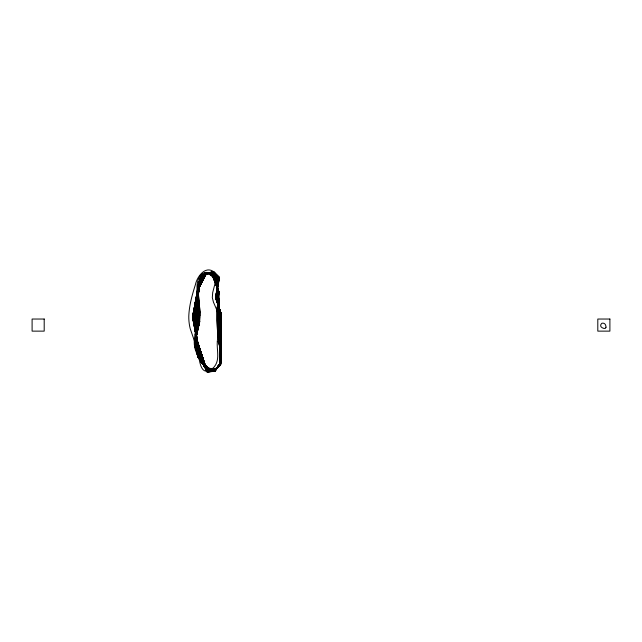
<?xml version="1.0" encoding="UTF-8"?>
<svg xmlns="http://www.w3.org/2000/svg" width="642" height="642" viewBox="0 0 642 642"><rect width="100%" height="100%" fill="white"/><g stroke="black" fill="none" stroke-linecap="round" stroke-linejoin="round"><path stroke-width="0.96" d="M215.094 370.859L207.502 371.638L205.849 369.88L197.664 341.977L192.953 317.292L197.511 290.401L205.625 274.078L213.072 272.128L218.649 277.44L215.993 295.609L221.482 316.281L221 362.513L221.049 314.018L215.784 298.257L218.786 277.456L213.208 272.112L205.737 274.03L197.543 290.369L192.833 317.276L196.821 339.626L207.141 372.111L214.821 371.253L220.848 362.858L221.426 314.291L215.84 298.289L219.516 277.488L213.979 271.991L206.379 273.789L197.8 290.16L192.456 317.156L196.861 339.658L207.366 371.846L215.006 371.004L221.041 362.385L219.997 311.482L216.21 295.545L218.095 277.352L212.51 272.192L205.183 274.246L197.455 290.513L193.394 317.317L197.487 341.969L205.897 369.76L207.575 371.493L215.142 370.779L207.631 371.349L205.93 369.64L197.415 341.969L193.571 317.325L197.455 290.513L205.079 274.295L212.366 272.208L217.959 277.32L216.29 295.529L219.933 311.418L221.041 362.401L215.038 370.956L207.414 371.782L196.821 339.626L192.64 317.244L197.608 290.304L205.841 273.99L213.345 272.096L218.914 277.472L215.76 298.265L221.121 314.074L220.968 362.586L221.193 314.123L215.752 298.273L219.042 277.48L213.473 272.072L205.954 273.949L197.608 290.304L192.568 317.22L196.869 339.634L207.206 372.047L214.966 371.06M220.928 362.674L221.257 314.171L215.752 298.281L219.163 277.488L213.609 272.056L206.058 273.909L197.648 290.272L192.728 317.26L196.845 339.626L207.414 371.782L215.07 370.907M221.017 362.481L221.386 316.217L216.033 295.601L218.376 277.4L212.799 272.16L205.408 274.158L197.471 290.457L193.234 317.308L197.551 341.969L205.913 369.696L207.607 371.421L215.158 370.747M220.158 329.194L220.222 322.212L215.856 275.362L211.154 272.304L204.188 274.656L197.479 290.722L195.272 334.867L204.565 367.096L207.815 370.659L215.206 370.474L221.025 362.393L220.062 311.539L216.145 295.569L218.24 277.376L212.654 272.176L205.296 274.206C187.36 303.321 194.109 339.514 205.946 369.575L207.663 371.277L215.19 370.675L221.041 362.401L219.797 311.29L216.466 295.481L217.67 277.256L212.069 272.232L204.854 274.383L199.06 284.831L194.149 317.341L196.452 339.626L205.962 369.455L207.711 371.124L215.206 370.619L207.687 371.196L205.954 369.519L196.516 339.626L193.948 317.341L199.092 284.791L204.967 274.335L212.213 272.224L217.815 277.288L216.37 295.505L219.869 311.354M221.321 314.219L220.904 362.73L214.918 371.116L221.033 362.393L219.733 311.226L216.835 292.856L217.373 277.192L211.764 272.256L204.629 274.471L198.988 284.904L194.357 317.341L196.388 339.626L205.97 369.391L207.727 371.044L215.206 370.594L221.033 362.385L219.05 308.995L216.924 292.824L217.518 277.224L211.916 272.248L204.742 274.431L199.02 284.871L194.574 317.349L196.324 339.626L205.97 369.327L207.751 370.972L215.214 370.57L207.783 370.811L205.97 369.27L198.218 346.664L194.662 321.73L198.956 284.944L204.525 274.519L211.611 272.272L216.354 275.418L219.018 308.922M220.88 362.786L221.378 314.259L215.768 298.289L219.283 277.488L213.73 272.031L206.17 273.869L197.688 290.232L192.472 317.18L197.688 290.232L206.275 273.829L213.858 272.015L219.403 277.488L215.792 298.289M197.495 290.746L195.946 339.634L204.501 366.999L207.823 370.578L215.198 370.45L221.025 362.401L218.737 301.62L216.811 281.533L212.422 273.853L205.56 273.01L200.031 280.153L197.455 301.732L197.166 326.096L195.337 344.281L201.387 362.417L207.984 369.728L215.134 370.185L220.976 362.473L218.545 305.656L218.882 301.531L216.651 281.445L212.109 273.853L205.288 273.067L199.895 280.241L197.64 301.74L198.442 321.706L195.112 344.264L201.259 362.377L208.04 369.511L215.134 370.121L220.968 362.473L217.325 281.894L213.577 273.893L206.539 272.802L200.513 279.824L196.701 301.716L196.275 344.321L204.381 366.815L207.888 370.193L215.166 370.346L220.984 362.449L218.4 306.651L216.025 275.378L211.306 272.288L204.3 274.615L197.471 290.706L204.076 274.704L210.993 272.312L216.611 277.007L218.424 306.523M218.071 307.39L218.85 291.773L213.77 276.389L208.104 272.529L201.965 275.578L197.543 291.163L199.18 321.714L194.662 344.208L201.05 362.248L208.193 369.166L215.198 369.888L220.367 365.097L218.168 307.486L219.091 301.379L216.322 281.284L211.499 273.853L204.758 273.187L198.234 285.722L199.06 321.714L194.735 344.224L201.082 362.273L208.152 369.23L215.166 369.977L220.342 365.121L218.12 307.438L218.834 291.805L213.634 276.381L207.968 272.545L201.861 275.619L197.519 291.187L199.301 321.714L194.598 344.2L201.034 362.224L208.225 369.094L215.222 369.84L220.391 365.073L219.612 345.797M217.413 309.195L218.689 291.596L212.855 276.357L207.181 272.681L201.219 275.867L197.752 286.003L199.702 321.706L194.446 344.152L198.386 357.883L208.273 369.03L215.247 369.792L220.415 365.041L217.67 309.364L218.85 291.733L213.497 276.365L207.831 272.561L201.749 275.659L197.487 291.211L199.405 321.714L194.55 344.192L198.394 357.899L208.313 368.965L215.279 369.736L220.447 365.009L217.606 309.316L218.842 291.701L213.361 276.357L207.695 272.585L201.644 275.707L197.455 291.235L199.493 321.714L194.502 344.184L198.442 357.923L208.361 368.901L215.311 369.688L220.607 364.808L217.413 309.195L220.607 364.808L215.359 369.632M215.455 369.511L208.53 368.725L198.41 357.843L194.438 344.16L199.622 321.714L197.375 291.291L201.428 275.787L207.438 272.625L213.104 276.349L218.794 291.637L217.477 309.235L220.519 364.921L217.542 309.275L218.826 291.669L213.232 276.357L207.567 272.601L201.54 275.747L197.415 291.267L199.566 321.714L194.47 344.176L198.45 357.827L208.465 368.781M218.529 305.552L219.002 301.451L216.49 281.357L211.796 273.853L205.023 273.131L198.322 285.65L198.771 321.706L194.911 344.24L201.155 362.329L208.096 369.367L215.15 370.017L220.302 365.154L218.537 305.608L218.946 301.491L216.571 281.397L211.948 273.853L205.151 273.099L199.822 280.289L197.72 301.74L198.611 321.706L195.007 344.248L201.203 362.353L208.064 369.439L215.142 370.049L220.294 365.162L218.216 307.542L219.05 301.411L216.402 281.324L211.643 273.853L204.886 273.155L198.282 285.69L198.916 321.714L194.823 344.232L201.115 362.297L208.12 369.302L215.174 369.928L220.326 365.137M194.454 344.152L197.648 328.311L199.983 311.98L197.6 286.075L201.01 275.94L206.949 272.738L212.622 276.381L218.537 291.556L217.237 309.115L220.712 364.672L215.576 369.375L208.658 368.62L198.498 357.803L194.486 344.144L197.656 328.311L200.007 311.98L197.68 286.035L201.115 275.908L207.061 272.706L212.735 276.373L218.625 291.572L217.293 309.139L220.655 364.744M221.041 362.409L215.118 370.819L207.535 371.566L205.873 369.816L197.608 341.969L193.09 317.3L197.495 290.425L205.52 274.118L212.935 272.144L218.513 277.416L216.033 295.601L221.289 316.145M218.553 305.712L216.731 281.485L212.261 273.853L205.424 273.035L199.967 280.193L197.551 301.732L198.266 321.706L195.224 344.272L201.323 362.393L208.024 369.583L215.134 370.089L220.976 362.465L215.174 370.37L207.864 370.346L204.437 366.911L195.794 339.626L197.519 290.786L203.626 274.888L210.367 272.352L216.001 276.846L220.992 362.441L215.198 370.434L207.839 370.498L204.469 366.951L195.714 339.626L197.527 290.81L203.739 274.848L210.528 272.336L216.153 276.887L221 362.425L215.134 370.185L208 369.656L201.387 362.417L195.457 344.289L197.022 326.096L197.359 301.732L200.103 280.105L205.705 272.978L212.582 273.861L216.892 281.581L220.968 362.473L215.134 370.217L207.944 369.88L204.268 366.622L195.722 344.305L197.15 301.724L200.24 280.008L205.978 272.922L212.911 273.869L217.036 281.686L220.968 362.473L215.166 370.346L207.904 370.113L204.349 366.767L196.131 344.321L196.821 301.716L200.448 279.872L206.259 272.866L213.24 273.885L217.189 281.79L220.976 362.465L215.198 370.45L207.799 370.739L205.97 369.142M217.253 281.838L213.409 273.885L206.403 272.834L200.448 279.872L196.934 301.716L195.995 344.313L204.325 366.718L207.92 370.033L215.15 370.298L220.968 362.473L215.19 370.41L207.856 370.426L204.501 366.999L195.946 339.634L197.503 290.77L203.851 274.8L210.68 272.328L216.306 276.927L218.457 306.394M217.116 281.734L213.072 273.877L206.122 272.89L200.312 279.968L197.046 301.724L195.818 330.461L196.813 348.943L204.292 366.67L207.928 369.961L215.142 370.273L220.976 362.465L215.182 370.386L207.88 370.265L204.405 366.863L196.42 344.329L197.543 290.826L203.963 274.752L210.841 272.32L216.458 276.967L217.686 302.181L218.44 306.459M220.976 362.457L215.15 370.298L207.96 369.808L201.532 362.465L195.585 344.297L196.877 326.088L197.263 301.724L200.176 280.056L205.841 272.946L212.751 273.861L216.964 281.629M215.214 370.546L207.767 370.891L205.97 369.206L195.264 334.867L197.463 290.682L204.413 274.567L211.459 272.28L216.185 275.402L218.986 308.858M215.511 369.447L208.594 368.668L198.45 357.827L194.446 344.152L199.67 321.714L197.327 291.316L201.323 275.827L207.31 272.649L212.975 276.357L218.745 291.612M215.399 369.567L208.409 368.845L198.386 357.883M207.318 371.919L196.869 339.634L207.262 371.983M606 327.235C606.112 330.068 599.869 327.589 600.663 325.317A3.9 3.9 0 0 1 600.936 324.459L601.674 323.472A1.701 1.701 0 0 1 602.3 323.167L603.488 323.215A3.539 3.539 0 0 1 604.258 323.536L604.403 323.616A2.857 2.857 0 0 1 605.39 324.651L605.791 325.719A7.022 7.022 0 0 1 605.992 327.027L606 327.235M200.135 315.158C200.232 324.122 194.39 331.858 194.277 340.806A28.786 28.786 0 0 0 195.08 348.911L197.198 354.841A36.554 36.554 0 0 0 199.798 359.472C203.273 365.049 210.327 371.461 217.245 367.754A7.487 7.487 0 0 0 219.171 366.133C223.809 358.87 219.444 349.754 218.97 341.945A261.182 261.182 0 0 1 217.638 332.219L216.619 320.551L216.659 311.033A36.755 36.755 0 0 1 217.148 307.558L218.745 300.239A21.732 21.732 0 0 0 218.986 297.27L218.095 289.638A51.512 51.512 0 0 0 216.996 285.377C212.919 265.563 196.324 269.905 197.014 288.603A48.262 48.262 0 0 0 196.909 293.025L200.135 315.158M217.301 341.769C216.659 349.954 220.045 359.472 214.476 366.542A14.236 14.236 0 0 1 212.045 368.829C200.89 377.327 199.413 360.876 198.41 353.67A53.479 53.479 0 0 0 197.447 349.633L190.184 328.6A48.559 48.559 0 0 1 188.788 316.41C189.133 305.504 192.175 294.887 195.441 284.542C197.038 276.646 205.633 264.937 214.179 272.168A6.781 6.781 0 0 1 215.72 274.624L215.873 280.249L212.703 292.535L212.317 297.631L213.425 302.101L217.758 312.164A22.494 22.494 0 0 1 218.609 316.257L218.689 324.258L217.301 341.769M44.194 319.034L32.1 319.034L32.1 331.128L44.194 331.128L44.194 319.034M609.9 319.034L597.806 319.034L597.806 331.128L609.9 331.128L609.9 319.034"/></g></svg>
